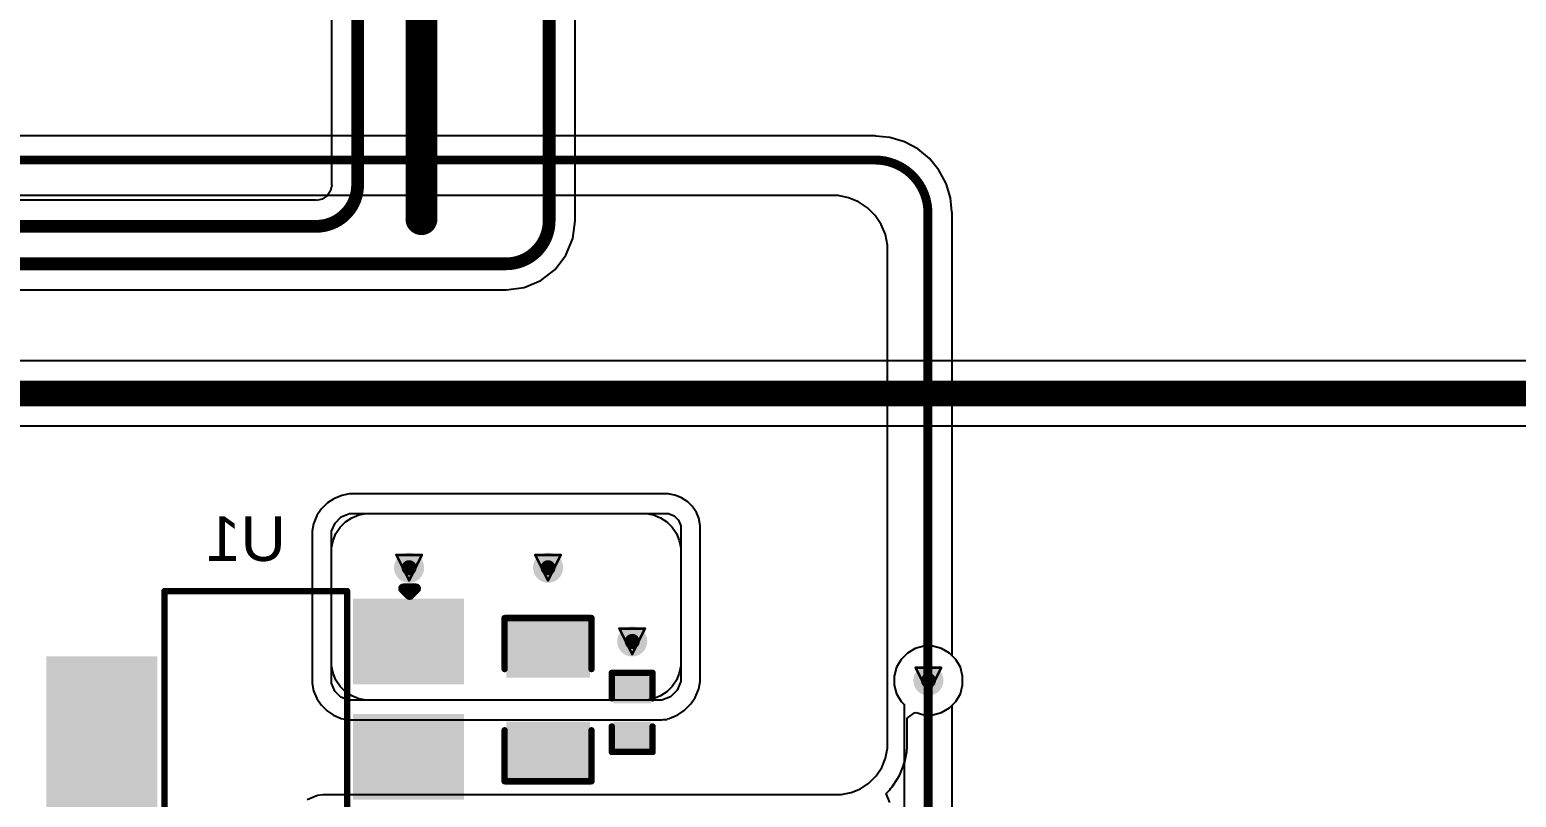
# Model space of a CAD drawing. Header units: inches. Extents: x -18 to 217, y -14 to 159.
# Drawn here: x 27.39 to 56.96, y 61.05 to 76.33 of the extents above; entities that cross this region are included whole.
import ezdxf

# ---------------------------------------------------------------- set-up
doc = ezdxf.new("R2010")
doc.units = ezdxf.units.IN
for name, color, linetype in [('Bottom Layer', 5, 'Continuous'), ('Bottom Overlay', 54, 'Continuous'), ('Bottom Paste', 16, 'Continuous'), ('Bottom Solder', 6, 'Continuous'), ('Drill Drawing', 1, 'Continuous'), ('Top Layer', 1, 'Continuous'), ('Via Holes', 16, 'Continuous')]:
    doc.layers.add(name, color=color, linetype=linetype)
doc.styles.add('Arial', font='', dxfattribs={"height": 0.2})
doc.styles.get('Arial').set_extended_font_data('Arial')

# ---------------------------------------------------------------- blocks, each defined once
blk = doc.blocks.new('SOT__223_B_50')
at = {"layer": 'Bottom Layer'}
for points in [[(-3.05, 4.05), (-1.55, 4.05), (-1.55, 2.05), (-3.05, 2.05)], [(-0.75, 4.05), (0.75, 4.05), (0.75, 2.05), (-0.75, 2.05)], [(1.55, 4.05), (3.05, 4.05), (3.05, 2.05), (1.55, 2.05)], [(-1.9, -2.05), (1.9, -2.05), (1.9, -4.05), (-1.9, -4.05)]]:
    blk.add_hatch(color=5, dxfattribs=at).paths.add_polyline_path(points)
at = {"layer": 'Bottom Paste'}
for points in [[(-3.05, 4.05), (-1.55, 4.05), (-1.55, 2.05), (-3.05, 2.05)], [(-0.75, 4.05), (0.75, 4.05), (0.75, 2.05), (-0.75, 2.05)], [(1.55, 4.05), (3.05, 4.05), (3.05, 2.05), (1.55, 2.05)], [(-1.9, -2.05), (1.9, -2.05), (1.9, -4.05), (-1.9, -4.05)]]:
    blk.add_hatch(color=16, dxfattribs=at).paths.add_polyline_path(points)
at = {"layer": 'Bottom Solder'}
for points in [[(-3.152, 4.152), (-1.448, 4.152), (-1.448, 1.948), (-3.152, 1.948)], [(-0.852, 4.152), (0.852, 4.152), (0.852, 1.948), (-0.852, 1.948)], [(1.448, 4.152), (3.152, 4.152), (3.152, 1.948), (1.448, 1.948)], [(-2.002, -1.948), (2.002, -1.948), (2.002, -4.152), (-2.002, -4.152)]]:
    blk.add_hatch(color=6, dxfattribs=at).paths.add_polyline_path(points)
at = {"layer": 'Bottom Overlay'}
for points, const_width in [([(-3.226, 3.073), (-3.353, 3.2)], 0.2), ([(-3.353, 2.946), (-3.353, 3.2)], 0.2), ([(-3.353, 2.946), (-3.226, 3.073)], 0.2), ([(3.302, 1.829), (-3.302, 1.829)], 0.127), ([(-3.302, -1.803), (-3.302, 1.829)], 0.127), ([(3.302, -1.803), (3.302, 1.829)], 0.127), ([(-3.302, -1.803), (3.302, -1.803)], 0.127)]:
    blk.add_lwpolyline(points, dxfattribs=dict(at, const_width=const_width))
for points, const_width in [([(-3.403, 3.2, 1), (-3.303, 3.2, 1)], 0.1), ([(-3.403, 3.2, 1), (-3.303, 3.2, 1)], 0.1), ([(-3.403, 2.946, 1), (-3.303, 2.946, 1)], 0.1), ([(-3.403, 2.946, 1), (-3.303, 2.946, 1)], 0.1), ([(-3.276, 3.073, 1), (-3.176, 3.073, 1)], 0.1), ([(-3.276, 3.073, 1), (-3.176, 3.073, 1)], 0.1), ([(-3.334, 1.829, 1), (-3.27, 1.829, 1)], 0.0635), ([(-3.334, 1.829, 1), (-3.27, 1.829, 1)], 0.0635), ([(3.27, 1.829, 1), (3.334, 1.829, 1)], 0.0635), ([(3.27, 1.829, 1), (3.334, 1.829, 1)], 0.0635), ([(-3.334, -1.803, 1), (-3.27, -1.803, 1)], 0.0635), ([(-3.334, -1.803, 1), (-3.27, -1.803, 1)], 0.0635), ([(3.27, -1.803, 1), (3.334, -1.803, 1)], 0.0635), ([(3.27, -1.803, 1), (3.334, -1.803, 1)], 0.0635)]:
    blk.add_lwpolyline(points, format="xyb", close=True, dxfattribs=dict(at, const_width=const_width))
blk = doc.blocks.new('C___0402_B_90')
at = {"layer": 'Bottom Layer'}
for points in [[(-0.241, 0.318), (-0.241, -0.318), (-0.699, -0.318), (-0.699, 0.318)], [(0.699, 0.318), (0.699, -0.318), (0.241, -0.318), (0.241, 0.318)]]:
    blk.add_hatch(color=5, dxfattribs=at).paths.add_polyline_path(points)
at = {"layer": 'Bottom Paste'}
for points in [[(-0.241, 0.318), (-0.241, -0.318), (-0.699, -0.318), (-0.699, 0.318)], [(0.699, 0.318), (0.699, -0.318), (0.241, -0.318), (0.241, 0.318)]]:
    blk.add_hatch(color=16, dxfattribs=at).paths.add_polyline_path(points)
at = {"layer": 'Bottom Solder'}
for points in [[(-0.181, 0.377), (-0.181, -0.377), (-0.759, -0.377), (-0.759, 0.377)], [(0.759, 0.377), (0.759, -0.377), (0.181, -0.377), (0.181, 0.377)]]:
    blk.add_hatch(color=6, dxfattribs=at).paths.add_polyline_path(points)
at = {"layer": 'Bottom Overlay', "const_width": 0.127}
for points in [[(-0.787, 0.406), (-0.279, 0.406)], [(-0.787, -0.406), (-0.787, 0.406)], [(0.279, 0.406), (0.787, 0.406)], [(0.787, -0.406), (0.787, 0.406)], [(-0.279, -0.406), (-0.787, -0.406)], [(0.279, -0.406), (0.787, -0.406)]]:
    blk.add_lwpolyline(points, dxfattribs=at)
at = {"layer": 'Bottom Overlay', "const_width": 0.0635}
for points in [[(-0.819, 0.406, 1), (-0.756, 0.406, 1)], [(-0.819, 0.406, 1), (-0.756, 0.406, 1)], [(-0.311, 0.406, 1), (-0.248, 0.406, 1)], [(0.248, 0.406, 1), (0.311, 0.406, 1)], [(0.756, 0.406, 1), (0.819, 0.406, 1)], [(0.756, 0.406, 1), (0.819, 0.406, 1)], [(-0.819, -0.406, 1), (-0.756, -0.406, 1)], [(-0.819, -0.406, 1), (-0.756, -0.406, 1)], [(-0.311, -0.406, 1), (-0.248, -0.406, 1)], [(0.248, -0.406, 1), (0.311, -0.406, 1)], [(0.756, -0.406, 1), (0.819, -0.406, 1)], [(0.756, -0.406, 1), (0.819, -0.406, 1)]]:
    blk.add_lwpolyline(points, format="xyb", close=True, dxfattribs=at)
blk = doc.blocks.new('C___0805_B_91')
at = {"layer": 'Bottom Layer'}
for points in [[(-1.524, 0.762), (-0.508, 0.762), (-0.508, -0.762), (-1.524, -0.762)], [(0.508, 0.762), (1.524, 0.762), (1.524, -0.762), (0.508, -0.762)]]:
    blk.add_hatch(color=5, dxfattribs=at).paths.add_polyline_path(points)
at = {"layer": 'Bottom Paste'}
for points in [[(-1.524, 0.762), (-0.508, 0.762), (-0.508, -0.762), (-1.524, -0.762)], [(0.508, 0.762), (1.524, 0.762), (1.524, -0.762), (0.508, -0.762)]]:
    blk.add_hatch(color=16, dxfattribs=at).paths.add_polyline_path(points)
at = {"layer": 'Bottom Solder'}
for points in [[(-1.594, 0.832), (-0.438, 0.832), (-0.438, -0.832), (-1.594, -0.832)], [(0.438, 0.832), (1.594, 0.832), (1.594, -0.832), (0.438, -0.832)]]:
    blk.add_hatch(color=6, dxfattribs=at).paths.add_polyline_path(points)
at = {"layer": 'Bottom Overlay', "const_width": 0.127}
for points in [[(-1.626, 0.864), (-0.61, 0.864)], [(-1.626, -0.864), (-1.626, 0.864)], [(1.626, 0.864), (0.61, 0.864)], [(1.626, -0.864), (1.626, 0.864)], [(-1.626, -0.864), (-0.61, -0.864)], [(0.61, -0.864), (1.626, -0.864)]]:
    blk.add_lwpolyline(points, dxfattribs=at)
at = {"layer": 'Bottom Overlay', "const_width": 0.0635}
for points in [[(-1.657, 0.864, 1), (-1.594, 0.864, 1)], [(-1.657, 0.864, 1), (-1.594, 0.864, 1)], [(-0.641, 0.864, 1), (-0.578, 0.864, 1)], [(0.578, 0.864, 1), (0.641, 0.864, 1)], [(1.594, 0.864, 1), (1.657, 0.864, 1)], [(1.594, 0.864, 1), (1.657, 0.864, 1)], [(-1.657, -0.864, 1), (-1.594, -0.864, 1)], [(-1.657, -0.864, 1), (-1.594, -0.864, 1)], [(-0.641, -0.864, 1), (-0.578, -0.864, 1)], [(0.578, -0.864, 1), (0.641, -0.864, 1)], [(1.594, -0.864, 1), (1.657, -0.864, 1)], [(1.594, -0.864, 1), (1.657, -0.864, 1)]]:
    blk.add_lwpolyline(points, format="xyb", close=True, dxfattribs=at)

msp = doc.modelspace()

# ---------------------------------------------------------------- hatches: boundary and pattern name
at = {"layer": 'Bottom Layer'}
h = msp.add_hatch(color=5, dxfattribs=at)
edge = h.paths.add_edge_path()
edge.add_arc((35.186, 72.552), 0.3, 0, 360)
h = msp.add_hatch(color=5, dxfattribs=at)
edge = h.paths.add_edge_path()
edge.add_arc((34.94, 65.623), 0.3, 0, 360)
h = msp.add_hatch(color=5, dxfattribs=at)
edge = h.paths.add_edge_path()
edge.add_arc((37.704, 65.623), 0.3, 0, 360)
h = msp.add_hatch(color=5, dxfattribs=at)
edge = h.paths.add_edge_path()
edge.add_arc((39.378, 64.156), 0.3, 0, 360)
h = msp.add_hatch(color=5, dxfattribs=at)
edge = h.paths.add_edge_path()
edge.add_arc((45.271, 63.377), 0.3, 0, 360)
at = {"layer": 'Top Layer'}
h = msp.add_hatch(color=1, dxfattribs=at)
edge = h.paths.add_edge_path()
edge.add_arc((35.186, 72.552), 0.3, 0, 360)
h = msp.add_hatch(color=1, dxfattribs=at)
edge = h.paths.add_edge_path()
edge.add_arc((34.94, 65.623), 0.3, 0, 360)
h = msp.add_hatch(color=1, dxfattribs=at)
edge = h.paths.add_edge_path()
edge.add_arc((37.704, 65.623), 0.3, 0, 360)
h = msp.add_hatch(color=1, dxfattribs=at)
edge = h.paths.add_edge_path()
edge.add_arc((39.378, 64.156), 0.3, 0, 360)
h = msp.add_hatch(color=1, dxfattribs=at)
edge = h.paths.add_edge_path()
edge.add_arc((45.271, 63.377), 0.3, 0, 360)
at = {"layer": 'Via Holes'}
h = msp.add_hatch(color=7, dxfattribs=at)
edge = h.paths.add_edge_path()
edge.add_arc((35.186, 72.552), 0.15, 0, 360)
h = msp.add_hatch(color=7, dxfattribs=at)
edge = h.paths.add_edge_path()
edge.add_arc((34.94, 65.623), 0.15, 0, 360)
h = msp.add_hatch(color=7, dxfattribs=at)
edge = h.paths.add_edge_path()
edge.add_arc((37.704, 65.623), 0.15, 0, 360)
h = msp.add_hatch(color=7, dxfattribs=at)
edge = h.paths.add_edge_path()
edge.add_arc((39.378, 64.156), 0.15, 0, 360)
h = msp.add_hatch(color=7, dxfattribs=at)
edge = h.paths.add_edge_path()
edge.add_arc((45.271, 63.377), 0.15, 0, 360)

# ---------------------------------------------------------------- linework, layer by layer
at = {"layer": 'Bottom Layer'}
for p, q in [((44.208, 74.219), (6.211, 74.219)), ((44.226, 74.216), (44.208, 74.219)), ((44.506, 74.188), (44.226, 74.216)), ((44.793, 74.101), (44.506, 74.188)), ((45.058, 73.96), (44.793, 74.101)), ((45.29, 73.769), (45.058, 73.96)), ((45.48, 73.537), (45.29, 73.769)), ((45.622, 73.273), (45.48, 73.537)), ((45.709, 72.986), (45.622, 73.273)), ((43.365, 73.03), (-2.201, 73.03)), ((43.473, 73.03), (43.365, 73.03)), ((43.365, 73.03), (43.365, 73.03)), ((43.684, 72.988), (43.473, 73.03)), ((43.883, 72.906), (43.684, 72.988)), ((44.062, 72.786), (43.883, 72.906)), ((44.214, 72.634), (44.062, 72.786)), ((45.736, 72.705), (45.709, 72.986)), ((44.334, 72.455), (44.214, 72.634)), ((44.416, 72.256), (44.334, 72.455)), ((45.74, 72.687), (45.736, 72.705)), ((45.74, 63.871), (45.74, 72.687)), ((44.458, 72.044), (44.416, 72.256)), ((44.458, 71.937), (44.458, 72.044)), ((44.458, 62.132), (44.458, 71.937)), ((33.316, 66.912), (33.191, 66.787)), ((33.442, 66.996), (33.316, 66.912)), ((33.604, 67.063), (33.442, 66.996)), ((33.753, 67.093), (33.604, 67.063)), ((40.099, 67.093), (33.753, 67.093)), ((40.248, 67.063), (40.099, 67.093)), ((40.36, 67.017), (40.248, 67.063)), ((40.486, 66.933), (40.36, 67.017)), ((40.572, 66.847), (40.486, 66.933)), ((40.656, 66.721), (40.572, 66.847)), ((33.107, 66.661), (33.04, 66.499)), ((33.191, 66.787), (33.107, 66.661)), ((33.466, 66.513), (33.59, 66.637)), ((33.59, 66.637), (33.753, 66.704)), ((33.675, 66.534), (33.8, 66.618)), ((33.753, 66.704), (40.099, 66.704)), ((33.8, 66.618), (33.938, 66.675)), ((33.938, 66.675), (34.086, 66.704)), ((34.086, 66.704), (34.161, 66.704)), ((34.161, 66.704), (34.161, 66.704)), ((34.161, 66.704), (39.581, 66.704)), ((39.581, 66.704), (39.656, 66.704)), ((39.656, 66.704), (39.804, 66.675)), ((39.804, 66.675), (39.942, 66.618)), ((39.942, 66.618), (40.067, 66.534)), ((40.099, 66.704), (40.211, 66.658)), ((40.211, 66.658), (40.297, 66.572)), ((40.297, 66.572), (40.343, 66.46)), ((40.702, 66.609), (40.656, 66.721)), ((40.732, 66.46), (40.702, 66.609)), ((33.04, 66.499), (33.01, 66.35)), ((33.01, 66.35), (33.01, 63.322)), ((33.399, 66.35), (33.466, 66.513)), ((33.399, 66.262), (33.399, 66.35)), ((33.399, 63.406), (33.399, 66.262)), ((33.428, 66.165), (33.485, 66.303)), ((33.485, 66.303), (33.569, 66.428)), ((33.569, 66.428), (33.675, 66.534)), ((40.067, 66.534), (40.173, 66.428)), ((40.173, 66.428), (40.257, 66.303)), ((40.257, 66.303), (40.314, 66.165)), ((40.343, 66.46), (40.343, 66.4)), ((40.343, 66.4), (40.343, 63.453)), ((40.732, 63.36), (40.732, 66.46)), ((33.399, 66.017), (33.428, 66.165)), ((33.399, 65.942), (33.399, 66.017)), ((40.314, 66.165), (40.343, 66.017)), ((40.343, 66.017), (40.343, 65.942)), ((33.399, 63.745), (33.399, 65.942)), ((40.343, 65.942), (40.343, 65.942)), ((40.343, 65.942), (40.343, 63.745)), ((33.399, 63.745), (33.399, 63.745)), ((33.399, 63.67), (33.399, 63.745)), ((33.428, 63.523), (33.399, 63.67)), ((40.343, 63.67), (40.314, 63.523)), ((40.343, 63.745), (40.343, 63.67)), ((45.816, 63.795), (45.74, 63.871)), ((45.906, 63.64), (45.816, 63.795)), ((45.952, 63.467), (45.906, 63.64)), ((33.01, 63.322), (33.04, 63.173)), ((33.399, 63.322), (33.399, 63.406)), ((33.463, 63.167), (33.399, 63.322)), ((33.485, 63.384), (33.428, 63.523)), ((33.569, 63.26), (33.485, 63.384)), ((40.257, 63.384), (40.173, 63.26)), ((40.314, 63.523), (40.257, 63.384)), ((40.343, 63.36), (40.272, 63.187)), ((40.343, 63.453), (40.343, 63.36)), ((40.702, 63.211), (40.732, 63.36)), ((45.906, 63.114), (45.952, 63.287)), ((45.952, 63.287), (45.952, 63.467)), ((33.04, 63.173), (33.104, 63.018)), ((33.104, 63.018), (33.188, 62.892)), ((33.582, 63.048), (33.463, 63.167)), ((33.675, 63.153), (33.569, 63.26)), ((33.737, 62.983), (33.582, 63.048)), ((33.8, 63.07), (33.675, 63.153)), ((33.938, 63.013), (33.8, 63.07)), ((34.086, 62.983), (33.938, 63.013)), ((39.804, 63.013), (39.656, 62.983)), ((39.942, 63.07), (39.804, 63.013)), ((40.067, 63.153), (39.942, 63.07)), ((40.14, 63.055), (39.967, 62.983)), ((40.173, 63.26), (40.067, 63.153)), ((40.272, 63.187), (40.14, 63.055)), ((40.547, 62.912), (40.631, 63.038)), ((40.631, 63.038), (40.702, 63.211)), ((45.816, 62.959), (45.906, 63.114)), ((33.188, 62.892), (33.307, 62.773)), ((33.307, 62.773), (33.433, 62.689)), ((39.967, 62.983), (33.737, 62.983)), ((34.161, 62.983), (34.086, 62.983)), ((39.581, 62.983), (34.161, 62.983)), ((39.656, 62.983), (39.581, 62.983)), ((39.581, 62.983), (39.581, 62.983)), ((40.116, 62.624), (40.288, 62.696)), ((40.288, 62.696), (40.414, 62.78)), ((40.414, 62.78), (40.547, 62.912)), ((44.847, 62.63), (44.995, 62.734)), ((44.995, 62.734), (45.024, 62.738)), ((45.024, 62.738), (45.181, 62.696)), ((45.181, 62.696), (45.361, 62.696)), ((45.361, 62.696), (45.534, 62.742)), ((45.534, 62.742), (45.689, 62.832)), ((45.689, 62.832), (45.816, 62.959)), ((33.433, 62.689), (33.588, 62.624)), ((33.588, 62.624), (33.737, 62.595)), ((33.737, 62.595), (39.967, 62.595)), ((39.967, 62.595), (40.004, 62.602)), ((40.004, 62.602), (40.077, 62.602)), ((40.077, 62.617), (40.116, 62.624)), ((40.077, 62.602), (40.077, 62.617)), ((44.847, 62.132), (44.847, 62.63)), ((44.458, 62.031), (44.458, 62.132)), ((44.458, 62.132), (44.458, 62.132)), ((44.847, 62.031), (44.847, 62.132)), ((44.847, 62.132), (44.847, 62.132)), ((44.341, 61.646), (44.419, 61.833)), ((44.419, 61.833), (44.458, 62.031)), ((44.8, 61.757), (44.839, 61.956)), ((44.839, 61.994), (44.847, 62.031)), ((44.839, 61.956), (44.839, 61.994)), ((44.229, 61.478), (44.341, 61.646)), ((44.7, 61.498), (44.778, 61.684)), ((44.778, 61.684), (44.785, 61.722)), ((44.785, 61.722), (44.8, 61.757)), ((43.731, 61.145), (43.918, 61.223)), ((43.918, 61.223), (44.086, 61.335)), ((44.086, 61.335), (44.229, 61.478)), ((44.504, 61.203), (44.525, 61.235)), ((44.525, 61.235), (44.552, 61.262)), ((44.552, 61.262), (44.664, 61.43)), ((44.664, 61.43), (44.679, 61.466)), ((44.679, 61.466), (44.7, 61.498)), ((32.915, 61.01), (33.12, 61.095)), ((33.12, 61.095), (33.231, 61.106)), ((33.231, 61.106), (37.874, 61.106)), ((33.231, 61.106), (33.231, 61.106)), ((37.874, 61.106), (43.432, 61.106)), ((43.432, 61.106), (43.533, 61.106)), ((43.533, 61.106), (43.731, 61.145)), ((44.427, 61.126), (44.504, 61.203)), ((44.5, 60.948), (44.427, 61.126))]:
    msp.add_line(p, q, dxfattribs=at)
at = {"layer": 'Bottom Layer', "const_width": 0.178}
for points in [[(5.727, 73.74), (44.208, 73.74)], [(45.261, 63.387), (45.261, 72.687)], [(45.261, 63.387), (45.271, 63.377)]]:
    msp.add_lwpolyline(points, dxfattribs=at)
at = {"layer": 'Bottom Layer', "const_width": 0.0889}
for points in [[(44.163, 73.74, 1), (44.252, 73.74, 1)], [(44.163, 73.74, 1), (44.252, 73.74, 1)], [(45.217, 72.687, 1), (45.305, 72.687, 1)], [(45.217, 72.687, 1), (45.305, 72.687, 1)], [(45.217, 63.387, 1), (45.305, 63.387, 1)], [(45.217, 63.387, 1), (45.305, 63.387, 1)], [(45.227, 63.377, 1), (45.315, 63.377, 1)]]:
    msp.add_lwpolyline(points, format="xyb", close=True, dxfattribs=at)
at = {"layer": 'Bottom Layer', "const_width": 0.178}
msp.add_lwpolyline([(44.208, 73.74, -0.414214), (45.261, 72.687)], format="xyb", dxfattribs=at)
at = {"layer": 'Drill Drawing', "const_width": 0.0508}
for points in [[(34.932, 72.806), (35.44, 72.806)], [(34.932, 72.806), (35.186, 72.298)], [(35.186, 72.298), (35.44, 72.806)], [(34.686, 65.877), (35.194, 65.877)], [(34.686, 65.877), (34.94, 65.369)], [(34.94, 65.369), (35.194, 65.877)], [(37.45, 65.877), (37.958, 65.877)], [(37.45, 65.877), (37.704, 65.369)], [(37.704, 65.369), (37.958, 65.877)], [(39.124, 64.41), (39.632, 64.41)], [(39.124, 64.41), (39.378, 63.902)], [(39.378, 63.902), (39.632, 64.41)], [(45.017, 63.631), (45.525, 63.631)], [(45.017, 63.631), (45.271, 63.123)], [(45.271, 63.123), (45.525, 63.631)]]:
    msp.add_lwpolyline(points, dxfattribs=at)
at = {"layer": 'Drill Drawing', "const_width": 0.0254}
for points in [[(34.919, 72.806, 1), (34.945, 72.806, 1)], [(34.919, 72.806, 1), (34.945, 72.806, 1)], [(35.427, 72.806, 1), (35.453, 72.806, 1)], [(35.427, 72.806, 1), (35.453, 72.806, 1)], [(35.173, 72.298, 1), (35.199, 72.298, 1)], [(35.173, 72.298, 1), (35.199, 72.298, 1)], [(34.673, 65.877, 1), (34.698, 65.877, 1)], [(34.673, 65.877, 1), (34.698, 65.877, 1)], [(35.181, 65.877, 1), (35.206, 65.877, 1)], [(35.181, 65.877, 1), (35.206, 65.877, 1)], [(37.437, 65.877, 1), (37.463, 65.877, 1)], [(37.437, 65.877, 1), (37.463, 65.877, 1)], [(37.945, 65.877, 1), (37.971, 65.877, 1)], [(37.945, 65.877, 1), (37.971, 65.877, 1)], [(34.927, 65.369, 1), (34.952, 65.369, 1)], [(34.927, 65.369, 1), (34.952, 65.369, 1)], [(37.691, 65.369, 1), (37.717, 65.369, 1)], [(37.691, 65.369, 1), (37.717, 65.369, 1)], [(39.111, 64.41, 1), (39.137, 64.41, 1)], [(39.111, 64.41, 1), (39.137, 64.41, 1)], [(39.619, 64.41, 1), (39.645, 64.41, 1)], [(39.619, 64.41, 1), (39.645, 64.41, 1)], [(39.365, 63.902, 1), (39.391, 63.902, 1)], [(39.365, 63.902, 1), (39.391, 63.902, 1)], [(45.004, 63.631, 1), (45.03, 63.631, 1)], [(45.004, 63.631, 1), (45.03, 63.631, 1)], [(45.512, 63.631, 1), (45.538, 63.631, 1)], [(45.512, 63.631, 1), (45.538, 63.631, 1)], [(45.258, 63.123, 1), (45.284, 63.123, 1)], [(45.258, 63.123, 1), (45.284, 63.123, 1)]]:
    msp.add_lwpolyline(points, format="xyb", close=True, dxfattribs=at)
at = {"layer": 'Top Layer'}
for p, q in [((33.398, 108.377), (33.398, 73.244)), ((38.244, 72.53), (38.244, 108.377)), ((33.378, 73.125), (33.311, 73.025)), ((33.4, 73.236), (33.378, 73.125)), ((33.398, 73.244), (33.4, 73.236)), ((33.092, 72.937), (23.772, 72.937)), ((33.1, 72.936), (33.092, 72.937)), ((33.21, 72.958), (33.1, 72.936)), ((33.311, 73.025), (33.21, 72.958)), ((38.199, 72.174), (38.246, 72.53)), ((38.246, 72.53), (38.244, 72.53)), ((38.061, 71.842), (38.199, 72.174)), ((37.843, 71.557), (38.061, 71.842)), ((37.226, 71.2), (37.558, 71.338)), ((37.558, 71.338), (37.843, 71.557)), ((24.354, 71.155), (36.869, 71.155)), ((36.869, 71.153), (37.226, 71.2)), ((36.869, 71.155), (36.869, 71.153)), ((61.015, 69.739), (26.983, 69.739)), ((26.983, 68.445), (61.015, 68.445)), ((44.853, 63.922), (44.726, 63.795)), ((45.008, 64.012), (44.853, 63.922)), ((45.181, 64.058), (45.008, 64.012)), ((45.361, 64.058), (45.181, 64.058)), ((45.534, 64.012), (45.361, 64.058)), ((45.689, 63.922), (45.534, 64.012)), ((45.816, 63.795), (45.689, 63.922)), ((44.636, 63.64), (44.59, 63.467)), ((44.726, 63.795), (44.636, 63.64)), ((45.906, 63.64), (45.816, 63.795)), ((45.952, 63.467), (45.906, 63.64)), ((44.59, 63.467), (44.59, 63.287)), ((44.59, 63.287), (44.636, 63.114)), ((45.906, 63.114), (45.952, 63.287)), ((45.952, 63.287), (45.952, 63.467)), ((44.636, 63.114), (44.726, 62.959)), ((45.816, 62.959), (45.906, 63.114)), ((44.726, 62.959), (44.787, 62.898)), ((44.787, 62.898), (44.787, 52.114)), ((45.745, 62.888), (45.816, 62.959)), ((45.745, 52.104), (45.745, 62.888))]:
    msp.add_line(p, q, dxfattribs=at)
for points, const_width in [([(35.186, 72.563), (35.186, 109.558)], 0.635), ([(33.916, 73.244), (33.916, 109.558)], 0.254), ([(37.726, 72.53), (37.726, 109.558)], 0.254), ([(23.772, 72.419), (33.092, 72.419)], 0.254), ([(24.354, 71.673), (36.869, 71.673)], 0.254), ([(26.983, 69.092), (61.015, 69.092)], 0.508), ([(45.266, 63.372), (45.271, 63.377)], 0.178), ([(45.266, 51.63), (45.266, 63.372)], 0.178)]:
    msp.add_lwpolyline(points, dxfattribs=dict(at, const_width=const_width))
at = {"layer": 'Top Layer', "const_width": 0.254}
for points in [[(33.916, 73.244, -0.414214), (33.092, 72.419)], [(37.726, 72.53, -0.414214), (36.869, 71.673)]]:
    msp.add_lwpolyline(points, format="xyb", dxfattribs=at)
at = {"layer": 'Top Layer'}
for points, const_width in [([(33.853, 73.244, 1), (33.98, 73.244, 1)], 0.127), ([(33.853, 73.244, 1), (33.98, 73.244, 1)], 0.127), ([(35.027, 72.563, 1), (35.345, 72.563, 1)], 0.318), ([(33.028, 72.419, 1), (33.155, 72.419, 1)], 0.127), ([(33.028, 72.419, 1), (33.155, 72.419, 1)], 0.127), ([(37.663, 72.53, 1), (37.79, 72.53, 1)], 0.127), ([(37.663, 72.53, 1), (37.79, 72.53, 1)], 0.127), ([(36.806, 71.673, 1), (36.933, 71.673, 1)], 0.127), ([(36.806, 71.673, 1), (36.933, 71.673, 1)], 0.127), ([(45.222, 63.372, 1), (45.31, 63.372, 1)], 0.0889), ([(45.222, 63.372, 1), (45.31, 63.372, 1)], 0.0889), ([(45.227, 63.377, 1), (45.315, 63.377, 1)], 0.0889)]:
    msp.add_lwpolyline(points, format="xyb", close=True, dxfattribs=dict(at, const_width=const_width))

# ---------------------------------------------------------------- block references
at = {"rotation": 270}
for name, p in [('SOT__223_B_50', (31.877, 61.856)), ('C___0805_B_91', (37.704, 62.996)), ('C___0402_B_90', (39.378, 62.742))]:
    msp.add_blockref(name, p, dxfattribs=at)

# ---------------------------------------------------------------- texts
at = {"layer": 'Bottom Overlay', "style": 'Arial', "text_generation_flag": 2}
msp.add_text('U1', height=0.889, dxfattribs=at).set_placement((32.485, 65.757))

doc.saveas('drawing.dxf')
